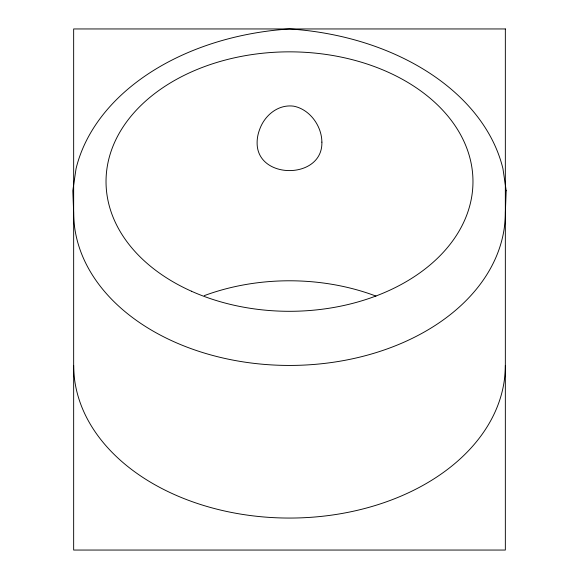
<?xml version="1.0" encoding="UTF-8"?>
<svg xmlns="http://www.w3.org/2000/svg" width="579" height="579" viewBox="0 0 579 579"><rect width="100%" height="100%" fill="white"/><g stroke="black" fill="none" stroke-linecap="round" stroke-linejoin="round"><path stroke-width="0.87" d="M505.344 365.436A215.844 152.624 0 0 1 289.5 518.06A215.844 152.624 0 0 1 73.656 365.436M204.257 295.637A183.471 129.732 0 0 1 375.959 296.093M506.191 190.715L505.344 212.804A215.844 152.624 0 0 1 289.5 365.436A215.844 152.624 0 0 1 73.656 212.804L72.809 190.715L76.044 168.728A238.953 168.967 0 0 1 289.5 28.95A238.953 168.967 0 0 1 502.956 168.728L506.191 190.715M321.881 142.13C322.93 179.931 256.533 180.076 257.119 142.55A65.948 46.074 -12.4 0 1 259.587 129.616C264.502 115.445 278.115 104.054 293.727 106.181C309.881 109.388 321.758 125.969 321.881 142.13M505.344 28.95L73.656 28.95L73.656 550.05L505.344 550.05L505.344 28.95M191.425 291.215A183.471 129.732 0 0 0 472.819 186.814A183.471 129.732 0 0 0 204.257 66.694A183.471 129.732 0 0 0 191.425 291.215"/></g></svg>
